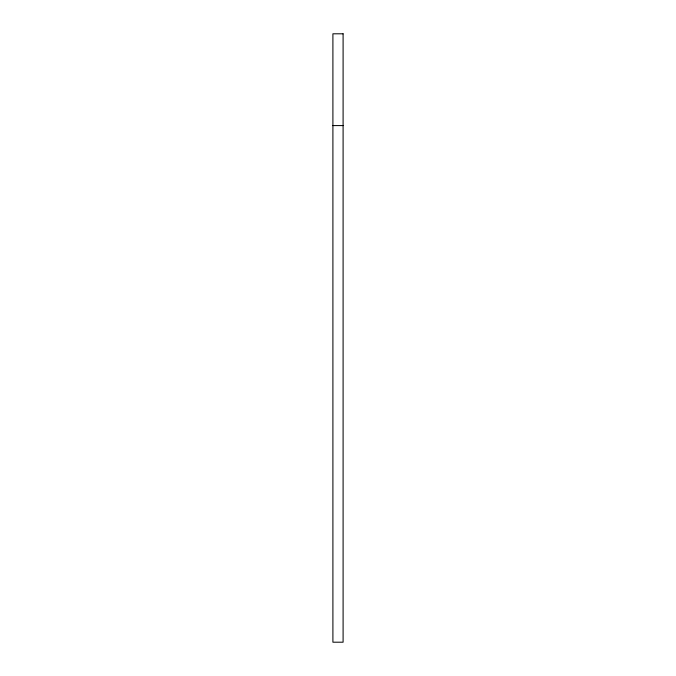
<?xml version="1.0" encoding="UTF-8"?>
<svg xmlns="http://www.w3.org/2000/svg" width="676" height="676" viewBox="0 0 676 676"><rect width="100%" height="100%" fill="white"/><g stroke="black" fill="none" stroke-linecap="round" stroke-linejoin="round"><path stroke-width="1.01" d="M332.905 125.584L343.095 125.584M343.095 33.8L332.905 33.8L332.905 642.2L343.095 642.2L343.095 33.8"/></g></svg>
